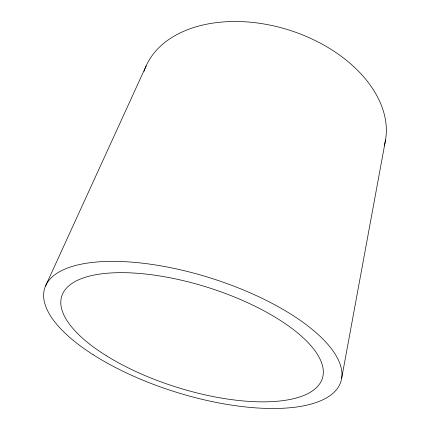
<?xml version="1.0" encoding="UTF-8"?>
<svg xmlns="http://www.w3.org/2000/svg" width="430" height="430" viewBox="0 0 430 430"><rect width="100%" height="100%" fill="white"/><g stroke="black" fill="none" stroke-linecap="round" stroke-linejoin="round"><path stroke-width="0.64" d="M341.683 378.19L385.57 139.857M45.58 285.912L146.162 65.881M144.066 71.326A125.743 83.49 17.5 0 1 288.046 29.74A125.743 83.49 17.5 0 1 384.253 145.759M93.127 354.696A155.273 59.614 17.5 0 0 338.743 386.419A155.273 59.614 17.5 0 0 146.517 263.676A155.273 59.614 17.5 0 0 93.127 354.696M106.543 355.852A136.649 52.272 17.5 0 0 321.065 381.544A136.649 52.272 17.5 0 0 148.576 274.383A136.649 52.272 17.5 0 0 106.543 355.852"/></g></svg>
